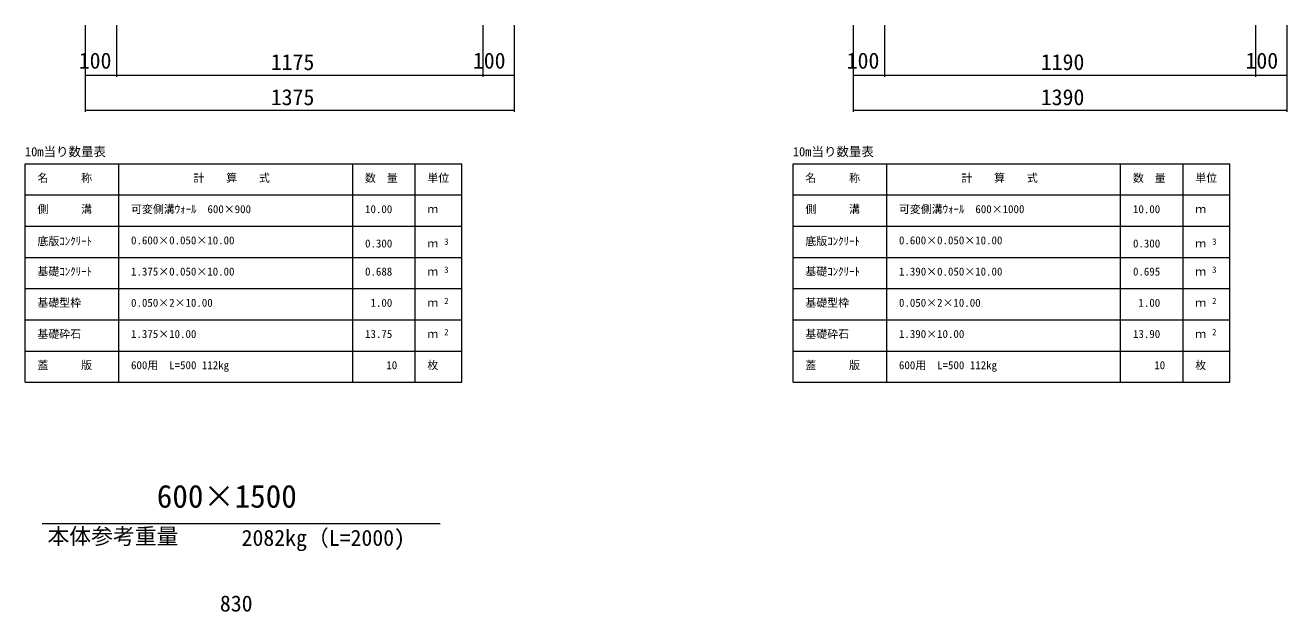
# Model space of a CAD drawing. Units: millimetres on the paper, scale 1:20. Extents: x 0 to 841, y 0 to 594.
# Drawn here: x 442.6 to 644.8, y 342.7 to 436.7 of the extents above; entities that cross this region are included whole.
import ezdxf
from ezdxf.enums import TextEntityAlignment as Align

# ---------------------------------------------------------------- set-up
doc = ezdxf.new("R2010")
doc.units = ezdxf.units.MM
doc.layers.add('D-STR-DIM（寸法）', color=7, linetype='Continuous', lineweight=18)
doc.layers.add('D-STR-HTXT（旗揚げ）', color=4, linetype='Continuous', lineweight=18)
doc.layers.add('D-STR-TXT（文字）', color=7, linetype='Continuous')
doc.styles.add('ＭＳ ゴシック', font='')
doc.styles.get('ＭＳ ゴシック').set_extended_font_data('MS Gothic')

msp = doc.modelspace()

# ---------------------------------------------------------------- linework, layer by layer
at = {"layer": 'D-STR-DIM（寸法）'}
for p, q in [((452.209, 436.674), (452.209, 422.801)), ((452.209, 436.674), (452.209, 428.424)), ((457.209, 436.674), (457.209, 428.424)), ((457.209, 436.674), (457.209, 428.424)), ((515.959, 436.674), (515.959, 428.424)), ((515.959, 436.674), (515.959, 428.424)), ((520.959, 436.674), (520.959, 428.424)), ((520.959, 436.674), (520.959, 422.801)), ((575.311, 436.674), (575.311, 422.801)), ((575.311, 436.674), (575.311, 428.424)), ((580.311, 436.674), (580.311, 428.424)), ((580.311, 436.674), (580.311, 428.424)), ((639.811, 436.674), (639.811, 428.424)), ((639.811, 436.674), (639.811, 428.424)), ((644.811, 436.674), (644.811, 428.424)), ((644.811, 436.674), (644.811, 422.801)), ((452.209, 428.674), (452.359, 428.699)), ((452.209, 428.674), (452.229, 428.674)), ((452.359, 428.649), (452.209, 428.674)), ((452.229, 428.674), (457.189, 428.674)), ((457.059, 428.699), (457.209, 428.674)), ((457.209, 428.674), (457.059, 428.649)), ((457.209, 428.674), (457.189, 428.674)), ((457.209, 428.674), (457.359, 428.699)), ((457.209, 428.674), (457.229, 428.674)), ((457.359, 428.649), (457.209, 428.674)), ((457.229, 428.674), (515.939, 428.674)), ((515.809, 428.699), (515.959, 428.674)), ((515.959, 428.674), (515.809, 428.649)), ((515.959, 428.674), (515.939, 428.674)), ((515.959, 428.674), (516.109, 428.699)), ((515.959, 428.674), (515.979, 428.674)), ((516.109, 428.649), (515.959, 428.674)), ((515.979, 428.674), (520.939, 428.674)), ((520.809, 428.699), (520.959, 428.674)), ((520.959, 428.674), (520.809, 428.649)), ((520.959, 428.674), (520.939, 428.674)), ((575.311, 428.674), (575.461, 428.699)), ((575.311, 428.674), (575.331, 428.674)), ((575.461, 428.649), (575.311, 428.674)), ((575.331, 428.674), (580.291, 428.674)), ((580.161, 428.699), (580.311, 428.674)), ((580.311, 428.674), (580.161, 428.649)), ((580.311, 428.674), (580.291, 428.674)), ((580.311, 428.674), (580.461, 428.699)), ((580.311, 428.674), (580.331, 428.674)), ((580.461, 428.649), (580.311, 428.674)), ((580.331, 428.674), (639.791, 428.674)), ((639.661, 428.699), (639.811, 428.674)), ((639.811, 428.674), (639.661, 428.649)), ((639.811, 428.674), (639.791, 428.674)), ((639.811, 428.674), (639.961, 428.699)), ((639.811, 428.674), (639.831, 428.674)), ((639.961, 428.649), (639.811, 428.674)), ((639.831, 428.674), (644.791, 428.674)), ((644.661, 428.699), (644.811, 428.674)), ((644.811, 428.674), (644.661, 428.649)), ((644.811, 428.674), (644.791, 428.674)), ((452.209, 423.051), (452.359, 423.076)), ((452.209, 423.051), (452.229, 423.051)), ((452.359, 423.026), (452.209, 423.051)), ((452.229, 423.051), (520.939, 423.051)), ((520.809, 423.076), (520.959, 423.051)), ((520.959, 423.051), (520.809, 423.026)), ((520.959, 423.051), (520.939, 423.051)), ((575.311, 423.051), (575.461, 423.076)), ((575.311, 423.051), (575.331, 423.051)), ((575.461, 423.026), (575.311, 423.051)), ((575.331, 423.051), (644.791, 423.051)), ((644.661, 423.076), (644.811, 423.051)), ((644.811, 423.051), (644.661, 423.026)), ((644.811, 423.051), (644.791, 423.051))]:
    msp.add_line(p, q, dxfattribs=at)
at = {"layer": 'D-STR-HTXT（旗揚げ）'}
for p, q in [((442.582, 414.486), (512.582, 414.486)), ((442.582, 379.486), (442.582, 414.486)), ((457.582, 379.486), (457.582, 414.486)), ((495.082, 379.486), (495.082, 414.486)), ((505.082, 398.486), (505.082, 414.486)), ((505.082, 379.486), (505.082, 414.486)), ((512.582, 379.486), (512.582, 414.486)), ((565.684, 414.486), (635.684, 414.486)), ((565.684, 379.486), (565.684, 414.486)), ((580.684, 379.486), (580.684, 414.486)), ((618.184, 379.486), (618.184, 414.486)), ((628.184, 398.486), (628.184, 414.486)), ((628.184, 379.486), (628.184, 414.486)), ((635.684, 379.486), (635.684, 414.486)), ((442.582, 409.486), (512.582, 409.486)), ((565.684, 409.486), (635.684, 409.486)), ((442.582, 404.486), (512.582, 404.486)), ((565.684, 404.486), (635.684, 404.486)), ((442.582, 399.486), (512.582, 399.486)), ((565.684, 399.486), (635.684, 399.486)), ((442.582, 394.486), (512.582, 394.486)), ((565.684, 394.486), (635.684, 394.486)), ((442.582, 389.486), (512.582, 389.486)), ((565.684, 389.486), (635.684, 389.486)), ((442.582, 384.486), (512.582, 384.486)), ((565.684, 384.486), (635.684, 384.486)), ((442.582, 379.486), (512.582, 379.486)), ((565.684, 379.486), (635.684, 379.486)), ((445.318, 356.833), (509.101, 356.833))]:
    msp.add_line(p, q, dxfattribs=at)

# ---------------------------------------------------------------- texts
at = {"layer": 'D-STR-DIM（寸法）', "style": 'ＭＳ ゴシック'}
for s, p in [('100', (451.165, 428.953)), ('1175', (481.947, 428.724)), ('100', (514.343, 428.953)), ('100', (574.267, 428.953)), ('1190', (605.38, 428.724)), ('100', (638.194, 428.953)), ('1375', (481.947, 423.101)), ('1390', (605.38, 423.101)), ('830', (473.789, 341.987))]:
    msp.add_text(s, height=2.566, dxfattribs=at).set_placement(p, align=Align.BOTTOM_LEFT)
at = {"layer": 'D-STR-TXT（文字）', "style": 'ＭＳ ゴシック'}
for s, height, p in [('10m当り数量表', 1.466, (442.527, 415.249)), ('10m当り数量表', 1.466, (565.629, 415.249)), ('名\u3000\u3000\u3000称', 1.283, (444.543, 411.187)), ('計\u3000\u3000算\u3000\u3000式', 1.283, (469.547, 411.187)), ('数\u3000量', 1.283, (497.043, 411.187)), ('単位', 1.283, (507.043, 411.187)), ('名\u3000\u3000\u3000称', 1.283, (567.645, 411.187)), ('計\u3000\u3000算\u3000\u3000式', 1.283, (592.649, 411.187)), ('数\u3000量', 1.283, (620.145, 411.187)), ('単位', 1.283, (630.145, 411.187)), ('側\u3000\u3000\u3000溝', 1.283, (444.543, 406.187)), ('可変側溝ｳｫｰﾙ\u3000600×900', 1.283, (459.543, 406.187)), ('10.00', 1.283, (497.057, 406.187)), ('ｍ', 1.283, (507.043, 406.187)), ('側\u3000\u3000\u3000溝', 1.283, (567.645, 406.187)), ('可変側溝ｳｫｰﾙ\u3000600×1000', 1.283, (582.645, 406.187)), ('10.00', 1.283, (620.159, 406.187)), ('ｍ', 1.283, (630.145, 406.187)), ('底版ｺﾝｸﾘｰﾄ', 1.283, (444.543, 401.055)), ('0.600×0.050×10.00', 1.283, (459.543, 401.187)), ('3', 1.026, (509.745, 401.19)), ('底版ｺﾝｸﾘｰﾄ', 1.283, (567.645, 401.055)), ('0.600×0.050×10.00', 1.283, (582.645, 401.187)), ('3', 1.026, (632.846, 401.19)), ('0.300', 1.283, (497.057, 400.687)), ('ｍ', 1.283, (507.043, 400.687)), ('0.300', 1.283, (620.159, 400.687)), ('ｍ', 1.283, (630.145, 400.687)), ('基礎ｺﾝｸﾘｰﾄ', 1.283, (444.543, 396.187)), ('1.375×0.050×10.00', 1.283, (459.543, 396.187)), ('0.688', 1.283, (497.057, 396.187)), ('ｍ', 1.283, (507.043, 396.187)), ('3', 1.026, (509.745, 396.69)), ('基礎ｺﾝｸﾘｰﾄ', 1.283, (567.645, 396.187)), ('1.390×0.050×10.00', 1.283, (582.645, 396.187)), ('0.695', 1.283, (620.159, 396.187)), ('ｍ', 1.283, (630.145, 396.187)), ('3', 1.026, (632.846, 396.69)), ('基礎型枠', 1.283, (444.543, 391.187)), ('0.050×2×10.00', 1.283, (459.543, 391.187)), (' 1.00', 1.283, (497.057, 391.187)), ('ｍ', 1.283, (507.043, 391.187)), ('2', 1.026, (509.745, 391.69)), ('基礎型枠', 1.283, (567.645, 391.187)), ('0.050×2×10.00', 1.283, (582.645, 391.187)), (' 1.00', 1.283, (620.159, 391.187)), ('ｍ', 1.283, (630.145, 391.187)), ('2', 1.026, (632.846, 391.69)), ('基礎砕石', 1.283, (444.543, 386.187)), ('1.375×10.00', 1.283, (459.543, 386.187)), ('13.75', 1.283, (497.057, 386.187)), ('ｍ', 1.283, (507.043, 386.187)), ('2', 1.026, (509.745, 386.69)), ('基礎砕石', 1.283, (567.645, 386.187)), ('1.390×10.00', 1.283, (582.645, 386.187)), ('13.90', 1.283, (620.159, 386.187)), ('ｍ', 1.283, (630.145, 386.187)), ('2', 1.026, (632.846, 386.69)), ('蓋\u3000\u3000\u3000版', 1.283, (444.543, 381.187)), ('600用\u3000L=500 112kg', 1.283, (459.543, 381.187)), ('10', 1.283, (500.468, 381.187)), ('枚', 1.283, (507.043, 381.187)), ('蓋\u3000\u3000\u3000版', 1.283, (567.645, 381.187)), ('600用\u3000L=500 112kg', 1.283, (582.645, 381.187)), ('10', 1.283, (623.57, 381.187)), ('枚', 1.283, (630.145, 381.187)), ('600×1500', 3.666, (463.67, 358.281)), ('本体参考重量', 2.566, (446.148, 352.766)), ('2082kg（L=2000)', 2.566, (477.268, 352.502))]:
    msp.add_text(s, height=height, dxfattribs=at).set_placement(p, align=Align.BOTTOM_LEFT)

doc.saveas('drawing.dxf')
